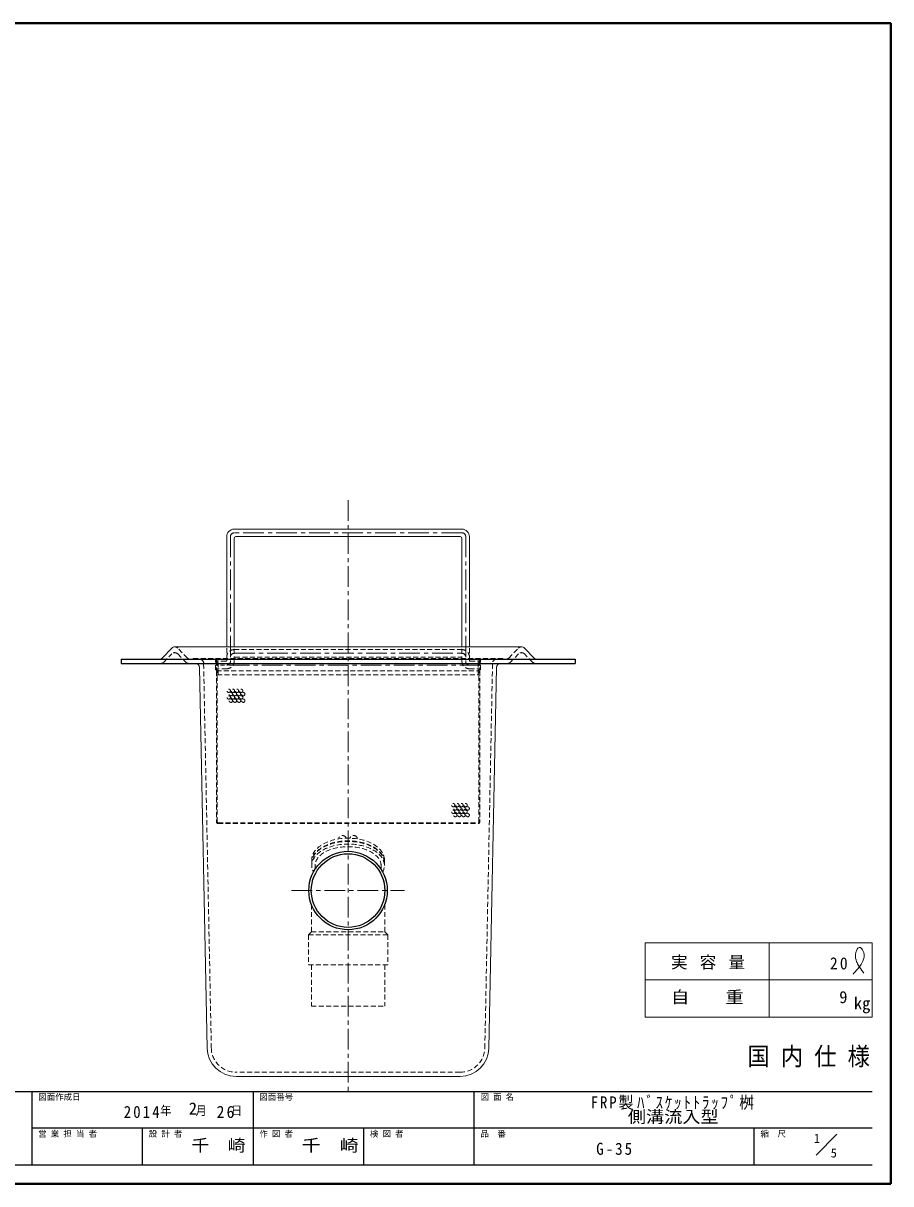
# Model space of a CAD drawing. Units: millimetres, scale not verified. Extents: x -1061 to 964, y -679 to 726.
# Drawn here: x -87 to 964, y -679 to 726 of the extents above; entities that cross this region are included whole.
import ezdxf
from ezdxf.enums import TextEntityAlignment as Align

# ---------------------------------------------------------------- set-up
doc = ezdxf.new("R2010")
doc.units = ezdxf.units.MM
doc.header["$LTSCALE"] = 5
doc.linetypes.add('CHAIN1', pattern=[8, 5, -1, 1, -1])
doc.linetypes.add('DASHED1', pattern=[1.8, 1.2, -0.6])
doc.layers.add('0-0', color=7, linetype='Continuous', lineweight=18)
doc.styles.add('ＭＳ ゴシック', font='')
doc.styles.get('ＭＳ ゴシック').set_extended_font_data('MS Gothic')

msp = doc.modelspace()

# ---------------------------------------------------------------- linework, layer by layer
at = {"layer": '0-0', "color": 1, "lineweight": 40}
for p, q in [((963.599, 725.957), (-1061.401, 725.957)), ((963.599, -679.043), (963.599, 725.957)), ((963.599, -679.043), (-1061.401, -679.043))]:
    msp.add_line(p, q, dxfattribs=at)
at = {"layer": '0-0', "color": 4, "linetype": 'CHAIN1', "lineweight": 9}
for p, q in [((306.099, 148.457), (306.099, -567.258)), ((163.599, 104.457), (163.599, -46.543)), ((444.099, 108.957), (168.099, 108.957)), ((448.599, 104.457), (448.599, -46.543)), ((168.099, -36.869), (444.099, -36.869)), ((466.599, -51.043), (145.599, -51.043)), ((237.599, -324.043), (374.599, -324.043))]:
    msp.add_line(p, q, dxfattribs=at)
at = {"layer": '0-0'}
for p, q in [((444.099, 113.457), (168.099, 113.457)), ((159.099, 104.457), (159.099, -29.043)), ((168.099, 102.457), (168.099, -29.043)), ((442.099, 104.457), (170.099, 104.457)), ((444.099, 102.457), (444.099, -29.043)), ((453.099, 104.457), (453.099, -29.043)), ((80.782, -42.541), (92.527, -30.545)), ((96.099, -29.043), (516.099, -29.043)), ((531.417, -42.541), (519.672, -30.545)), ((126.196, -53.943), (135.412, -514.743)), ((486.002, -53.943), (476.786, -514.743)), ((170.405, -549.043), (441.793, -549.043)), ((872.988, -644.297), (898.242, -619.043))]:
    msp.add_line(p, q, dxfattribs=at)
at = {"layer": '0-0', "color": 4, "linetype": 'DASHED1', "lineweight": 9}
for p, q in [((82.74, -47.541), (92.527, -37.545)), ((111.417, -42.541), (99.672, -30.545)), ((99.672, -37.545), (109.459, -47.541)), ((159.099, -45.543), (159.099, -29.043)), ((168.099, -46.543), (168.099, -29.043)), ((168.099, -32.369), (444.099, -32.369)), ((169.099, -41.369), (443.099, -41.369)), ((444.099, -46.543), (444.099, -29.043)), ((453.099, -45.543), (453.099, -29.043)), ((500.782, -42.541), (512.527, -30.545)), ((512.527, -37.545), (502.74, -47.541)), ((529.459, -47.541), (519.672, -37.545)), ((493.599, -43.043), (118.599, -43.043)), ((118.599, -43.043), (118.599, -44.043)), ((140.411, -514.643), (131.099, -49.043)), ((146.599, -45.043), (145.599, -45.043)), ((145.599, -57.043), (145.599, -45.043)), ((146.599, -45.043), (146.599, -57.043)), ((158.099, -46.543), (146.599, -46.543)), ((159.099, -55.543), (146.599, -55.543)), ((147.599, -241.043), (147.599, -45.043)), ((148.599, -63.043), (148.599, -45.043)), ((453.099, -55.543), (465.599, -55.543)), ((454.099, -46.543), (465.599, -46.543)), ((463.599, -63.043), (463.599, -45.043)), ((464.599, -241.043), (464.599, -45.043)), ((465.599, -45.043), (466.599, -45.043)), ((465.599, -45.043), (465.599, -57.043)), ((466.599, -57.043), (466.599, -45.043)), ((471.787, -514.643), (481.099, -49.043)), ((493.599, -43.043), (493.599, -44.043)), ((146.599, -57.043), (145.599, -57.043)), ((146.599, -58.043), (465.599, -58.043)), ((146.599, -58.043), (146.599, -241.043)), ((147.599, -63.043), (464.599, -63.043)), ((465.599, -57.043), (466.599, -57.043)), ((465.599, -58.043), (465.599, -241.043)), ((148.599, -242.043), (463.599, -242.043)), ((148.599, -243.043), (463.599, -243.043)), ((441.793, -544.043), (170.405, -544.043))]:
    msp.add_line(p, q, dxfattribs=at)
at = {"layer": '0-0', "color": 5, "lineweight": 25}
for p, q in [((31.099, -44.043), (581.099, -44.043)), ((31.099, -44.043), (31.099, -49.043)), ((31.099, -49.043), (581.099, -49.043)), ((581.099, -44.043), (581.099, -49.043))]:
    msp.add_line(p, q, dxfattribs=at)
at = {"layer": '0-0', "linetype": 'DASHED1'}
for p, q in [((295.099, -259.958), (295.099, -261.509)), ((303.599, -259.958), (303.599, -260.681)), ((308.599, -259.958), (308.599, -260.681)), ((317.099, -259.958), (317.099, -261.509)), ((262.094, -286.758), (262.094, -289.94)), ((262.094, -290.647), (262.094, -293.829)), ((266.09, -293.829), (266.09, -298.44)), ((346.109, -293.829), (346.109, -298.44)), ((350.104, -286.758), (350.104, -289.94)), ((350.104, -290.647), (350.104, -293.829)), ((261.599, -374.043), (261.599, -340.657)), ((350.599, -374.043), (350.599, -340.657)), ((258.099, -377.543), (261.599, -374.043)), ((258.099, -377.543), (354.099, -377.543)), ((261.599, -374.043), (350.599, -374.043)), ((350.599, -374.043), (354.099, -377.543)), ((354.099, -377.543), (354.099, -414.043)), ((350.599, -414.043), (350.599, -464.043))]:
    msp.add_line(p, q, dxfattribs=at)
at = {"layer": '0-0', "color": 3}
for p, q in [((666.099, -387.258), (941.099, -387.258)), ((816.099, -387.258), (816.099, -477.258)), ((941.099, -387.258), (941.099, -477.258)), ((666.099, -432.258), (941.099, -432.258))]:
    msp.add_line(p, q, dxfattribs=at)
at = {"layer": '0-0', "color": 6, "lineweight": 25}
for p, q in [((-1038.901, -567.258), (941.099, -567.258)), ((-76.758, -656.543), (-76.758, -567.258)), ((191.099, -567.258), (191.099, -656.543)), ((458.957, -656.543), (458.957, -567.258)), ((941.099, -611.9), (-76.758, -611.9)), ((57.171, -656.543), (57.171, -611.9)), ((325.028, -656.543), (325.028, -611.9)), ((798.242, -656.543), (798.242, -611.9)), ((941.099, -656.543), (-1038.901, -656.543))]:
    msp.add_line(p, q, dxfattribs=at)
at = {"layer": '0-0', "linetype": 'DASHED1'}
for points in [[(258.099, -377.543), (258.099, -414.043), (354.099, -414.043)], [(261.599, -414.043), (261.599, -464.043), (350.599, -464.043)]]:
    msp.add_lwpolyline(points, dxfattribs=at)
at = {"layer": '0-0', "color": 3}
msp.add_lwpolyline([(666.099, -387.258), (666.099, -477.258), (941.099, -477.258)], dxfattribs=at)
at = {"layer": '0-0', "color": 4, "lineweight": 9}
for points in [[(917.866, -425.294), (918.832, -424.249), (920.489, -422.436), (922.122, -420.594), (923.715, -418.705), (925.252, -416.749), (926.719, -414.71), (927.531, -413.481), (928.361, -412.125), (929.643, -409.693), (930.642, -407.152), (931.247, -404.516), (931.349, -401.799), (930.837, -399.014), (930.215, -397.373), (929.899, -396.721), (929.269, -395.63), (928.554, -394.632), (927.777, -393.792), (926.961, -393.175), (926.131, -392.844), (925.651, -392.808), (925.191, -392.895), (924.422, -393.3), (923.695, -393.975), (923.021, -394.856), (922.415, -395.881), (921.888, -396.987), (921.624, -397.641), (921.162, -399.053), (920.708, -401.423), (920.641, -403.714), (920.903, -405.931), (921.437, -408.077), (922.187, -410.156), (922.698, -411.333), (923.32, -412.624), (924.503, -414.797), (925.802, -416.914), (927.192, -418.988)], [(927.192, -418.988), (928.648, -421.029), (930.145, -423.051), (931.021, -424.22)]]:
    msp.add_lwpolyline(points, dxfattribs=at)
at = {"layer": '0-0', "color": 4, "linetype": 'DASHED1', "lineweight": 9}
for centre in [(161.587, -82.257), (164.087, -86.257), (166.587, -82.257), (169.087, -86.257), (171.587, -82.257), (174.087, -86.257), (176.587, -82.257), (179.087, -86.257), (161.587, -90.257), (164.087, -94.257), (166.587, -90.257), (169.087, -94.257), (171.587, -90.257), (174.087, -94.257), (176.587, -90.257), (179.087, -94.257), (433.55, -220.736), (436.05, -224.736), (438.55, -220.736), (441.05, -224.736), (443.55, -220.736), (446.05, -224.736), (448.55, -220.736), (451.05, -224.736), (433.55, -228.736), (436.05, -232.736), (438.55, -228.736), (441.05, -232.736), (443.55, -228.736), (446.05, -232.736), (448.55, -228.736), (451.05, -232.736)]:
    msp.add_circle(centre, 2, dxfattribs=at)
at = {"layer": '0-0', "color": 5, "lineweight": 25}
for radius in [47.5, 44.55]:
    msp.add_circle((306.099, -324.043), radius, dxfattribs=at)
at = {"layer": '0-0'}
for centre, radius, start, end in [((168.099, 104.457), 9, 90, 180), ((444.099, 104.457), 9, 0, 90), ((170.099, 102.457), 2, 90, 180), ((442.099, 102.457), 2, 0, 90), ((96.099, -34.043), 5, 90, 135.6053), ((516.099, -34.043), 5, 44.3947, 90), ((77.209, -39.043), 5, 270, 315.6053), ((121.197, -54.043), 5, 1.14576, 90), ((491.001, -54.043), 5, 90, 178.85424), ((534.99, -39.043), 5, 224.3947, 270), ((170.405, -514.043), 35, 181.14576, 270), ((441.793, -514.043), 35, 270, 358.85424)]:
    msp.add_arc(centre, radius, start, end, dxfattribs=at)
at = {"layer": '0-0', "color": 4, "linetype": 'CHAIN1', "lineweight": 9}
for centre, start, end in [((168.099, 104.457), 90, 180), ((444.099, 104.457), 0, 90), ((168.099, -41.369), 90, 180), ((444.099, -41.369), 0, 90), ((159.099, -46.543), 270, 0), ((453.099, -46.543), 180, 270)]:
    msp.add_arc(centre, 4.5, start, end, dxfattribs=at)
at = {"layer": '0-0', "color": 4, "linetype": 'DASHED1', "lineweight": 9}
for centre, radius, start, end in [((96.099, -41.043), 5, 44.3947, 135.6053), ((96.099, -34.043), 5, 44.3947, 90), ((168.099, -41.369), 9, 90, 180), ((169.099, -42.369), 1, 90, 180), ((443.099, -42.369), 1, 0, 90), ((444.099, -41.369), 9, 0, 90), ((516.099, -34.043), 5, 90, 135.6053), ((516.099, -41.043), 5, 44.3947, 135.6053), ((79.167, -44.043), 5, 270, 315.6053), ((113.032, -44.043), 5, 224.3947, 270), ((114.99, -39.043), 5, 224.3947, 270), ((126.209, -49.043), 5, 1.27303, 90), ((146.599, -45.043), 2, 0, 90), ((146.599, -45.043), 1, 0, 90), ((158.099, -45.543), 1, 270, 0), ((159.099, -46.543), 9, 270, 0), ((453.099, -46.543), 9, 180, 270), ((454.099, -45.543), 1, 180, 270), ((465.599, -45.043), 2, 90, 180), ((465.599, -45.043), 1, 90, 180), ((485.989, -49.043), 5, 90, 178.72697), ((497.209, -39.043), 5, 270, 315.6053), ((499.167, -44.043), 5, 270, 315.6053), ((533.032, -44.043), 5, 224.3947, 270), ((148.599, -241.043), 2, 180, 270), ((148.599, -241.043), 1, 180, 270), ((463.599, -241.043), 1, 270, 0), ((463.599, -241.043), 2, 270, 0), ((170.405, -514.043), 30, 181.14576, 270), ((441.793, -514.043), 30, 270, 358.85424)]:
    msp.add_arc(centre, radius, start, end, dxfattribs=at)
at = {"layer": '0-0', "linetype": 'DASHED1'}
for centre in [(299.349, -262.314), (312.849, -262.314)]:
    msp.add_arc(centre, 4.859, 29.00567, 150.99433, dxfattribs=at)
for centre, major_axis, ratio, start_param, end_param in [((306.099, -293.829), (44.005, 0), 0.592593, 5.97522806, 9.73273521), ((306.099, -286.758), (44.005, 0), 0.592593, 0, 3.14159265), ((306.099, -289.94), (44.005, 0), 0.592593, 0, 3.14159265), ((306.099, -290.647), (44.005, 0), 0.592593, 0, 3.14159265), ((306.099, -293.829), (40.009, 0), 0.572246, 0, 3.14159265)]:
    msp.add_ellipse(centre, major_axis=major_axis, ratio=ratio, start_param=start_param, end_param=end_param, dxfattribs=at)

# ---------------------------------------------------------------- texts
at = {"layer": '0-0', "style": 'ＭＳ ゴシック'}
for s, height, width, p in [('自\u3000\u3000重', 14.66, 1.1, (697.349, -464.758)), ('国 内 仕 様', 21.99, 0.9, (789.849, -542.258)), ('側溝流入型', 14.66, 1.1, (645.028, -609.579)), ('千\u3000崎', 14.66, 1.1, (116.099, -644.222)), ('千\u3000崎', 14.66, 1.15, (250.028, -644.222))]:
    msp.add_text(s, height=height, dxfattribs=dict(at, width=width)).set_placement(p, align=Align.BOTTOM_LEFT)
for s, height, p in [('9', 14.66, (901.099, -464.758)), ('㎏', 14.66, (918.842, -472.281)), ('図面作成日', 7.331, (-69.258, -579.758)), ('図面番号', 7.331, (198.599, -579.758)), ('図 面 名', 7.331, (466.457, -579.758)), ('2', 14.66, (113.099, -599.579)), ('営 業 担 当 者', 7.331, (-69.258, -624.4)), ('設 計 者', 7.331, (64.671, -624.4)), ('作 図 者', 7.331, (198.599, -624.4)), ('検 図 者', 7.331, (332.528, -624.4)), ('品\u3000番', 7.331, (466.457, -624.4)), ('縮\u3000尺', 7.331, (805.742, -624.4)), ('1', 11, (870.449, -632.805)), ('5', 11, (890.809, -650.495))]:
    msp.add_text(s, height=height, dxfattribs=at).set_placement(p, align=Align.BOTTOM_LEFT)
at = {"layer": '0-0', "attachment_point": 7, "style": 'ＭＳ ゴシック'}
for s, insert, char_height in [('\\T1.16;実\\~容\\~量', (697.349, -419.758), 14.66), ('\\T1.27;\\W0.95;20', (889.849, -419.758), 14.66), ('\\T1.25;\\W0.9;FRP製ﾊﾞｽｹｯﾄﾄﾗｯﾌﾟ桝', (600.028, -589.579), 14.66), ('\\T1.28;\\W0.9;2014', (34.349, -599.579), 14.66), ('\\T1.27;\\W0.9;年\\~\\~\\~月\\~\\~\\~日', (78.599, -597.079), 11), ('\\T1.27;\\W0.95;26', (146.849, -599.579), 14.66), ('\\T1.28;\\W0.9;G-35', (606.724, -644.222), 14.66)]:
    msp.add_mtext(s, dxfattribs=dict(at, insert=insert, char_height=char_height))

doc.saveas('drawing.dxf')
